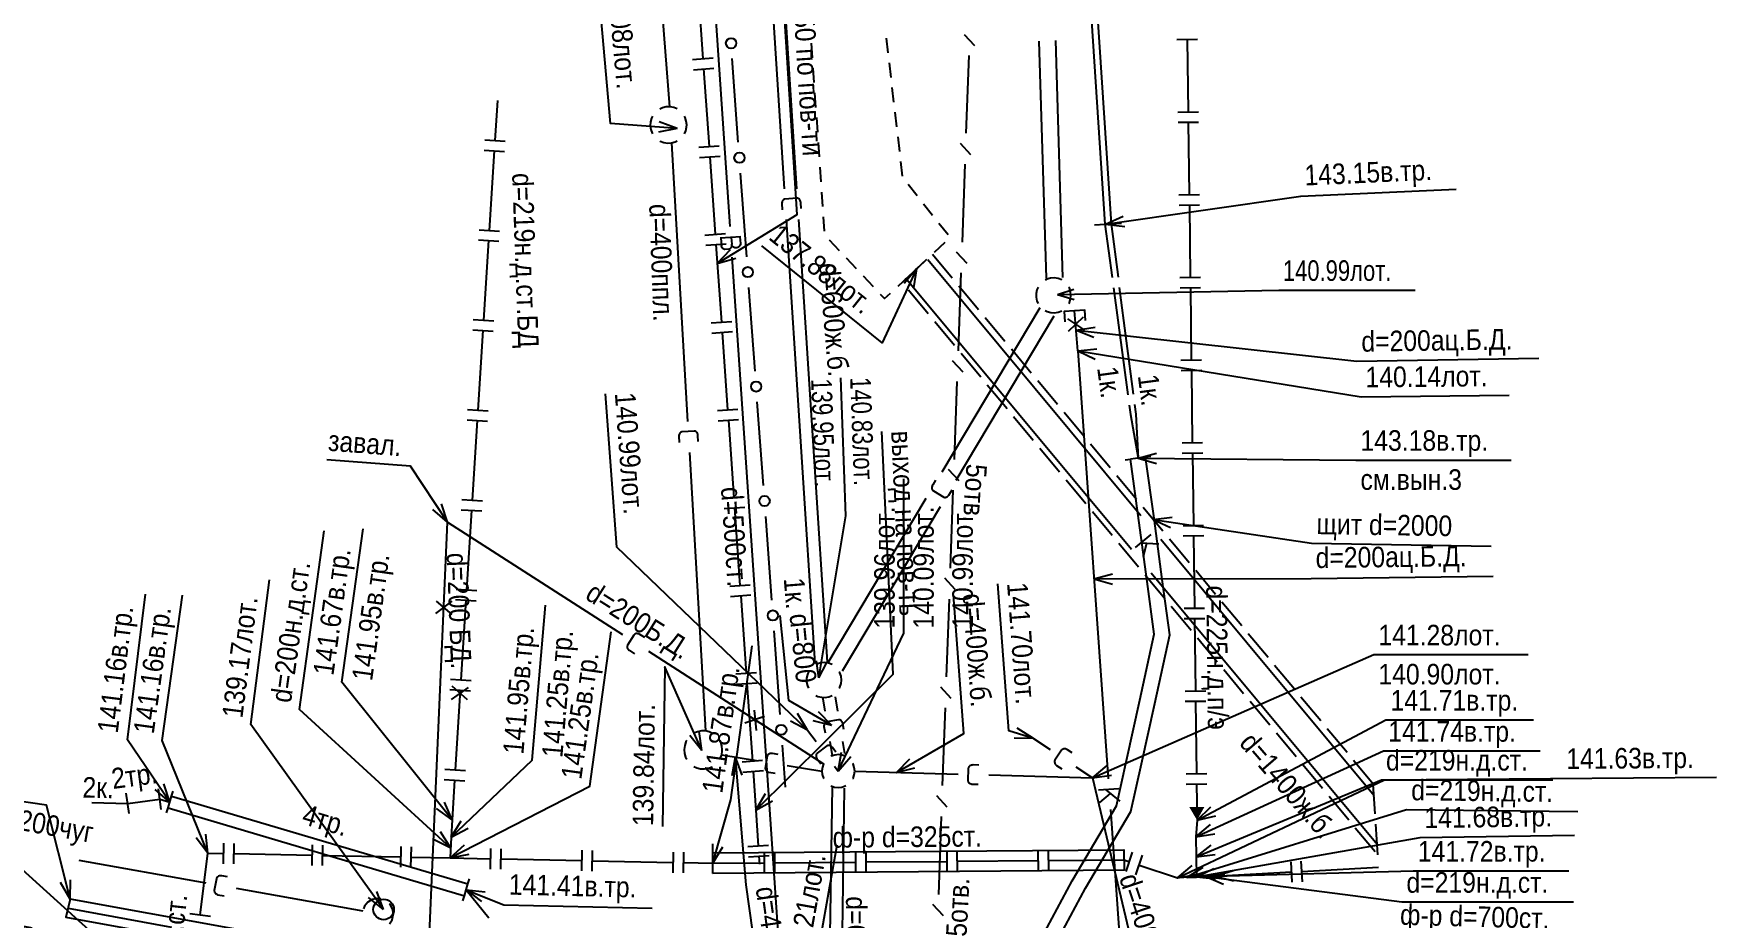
# Model space of a CAD drawing. Header units: metres. Extents: x -3947 to -3704, y 4976 to 6609.
# Drawn here: x -3850.2 to -3768.4, y 5335.4 to 5378.4 of the extents above; entities that cross this region are included whole.
import ezdxf
from ezdxf.enums import TextEntityAlignment as Align

# ---------------------------------------------------------------- set-up
doc = ezdxf.new("R2010")
doc.units = ezdxf.units.M
doc.header["$MEASUREMENT"] = 0
for name, color, linetype, lineweight in [('Водопровод', 7, 'Continuous', 25), ('Водосток', 7, 'Continuous', 25), ('Газопровод', 7, 'Continuous', 25), ('Кабели', 7, 'Continuous', 25), ('Кабель связи', 7, 'Continuous', 25), ('Кабель электрический', 7, 'Continuous', 25), ('Канализация самотёчная', 7, 'Continuous', 25)]:
    doc.layers.add(name, color=color, linetype=linetype, lineweight=lineweight)
doc.styles.add('Style-RUSSIAN_1251', font='RUSSIAN_1251.shx')
doc.styles.add('Style-RUSSIAN_1251 I 0.00000', font='RUSSIAN_1251.shx')

msp = doc.modelspace()

# ---------------------------------------------------------------- hatches: boundary and pattern name
at = {"layer": 'Газопровод', "linetype": 'Continuous'}
msp.add_hatch(color=256, dxfattribs=at).paths.add_polyline_path([(-3793.67, 5340.19), (-3794.045, 5340.821), (-3793.311, 5340.831)])

# ---------------------------------------------------------------- linework, layer by layer
at = {"layer": 'Водопровод', "linetype": 'Continuous'}
for p, q in [((-3818.843, 5404.982), (-3816.392, 5369.049)), ((-3815.859, 5368.542), (-3816.854, 5368.475)), ((-3816.822, 5368.477), (-3816.797, 5368.115)), ((-3816.322, 5368.511), (-3816.3, 5368.19)), ((-3816.29, 5367.553), (-3813.839, 5331.62))]:
    msp.add_line(p, q, dxfattribs=at)
at = {"layer": 'Водопровод', "linetype": 'Continuous', "flags": 128}
msp.add_lwpolyline([(-3815.895, 5368.54), (-3815.874, 5368.222), (-3815.877, 5368.192), (-3815.893, 5368.14), (-3815.917, 5368.092), (-3815.931, 5368.072), (-3815.948, 5368.054), (-3815.972, 5368.037), (-3816.001, 5368.022), (-3816.015, 5368.018), (-3816.131, 5368.01), (-3816.153, 5368.014), (-3816.184, 5368.025), (-3816.206, 5368.038), (-3816.227, 5368.054), (-3816.25, 5368.08), (-3816.271, 5368.114), (-3816.286, 5368.145), (-3816.3, 5368.19), (-3816.301, 5368.152), (-3816.303, 5368.118), (-3816.314, 5368.068), (-3816.329, 5368.037), (-3816.346, 5368.008), (-3816.375, 5367.976), (-3816.409, 5367.953), (-3816.44, 5367.942), (-3816.63, 5367.929), (-3816.649, 5367.931), (-3816.676, 5367.941), (-3816.707, 5367.959), (-3816.737, 5367.989), (-3816.758, 5368.016), (-3816.782, 5368.061), (-3816.793, 5368.088), (-3816.797, 5368.115)], dxfattribs=at)
at = {"layer": 'Водосток', "linetype": 'Continuous'}
for p, q in [((-3815.14, 5392.458), (-3813.743, 5370.883)), ((-3814.534, 5392.396), (-3813.142, 5370.877)), ((-3819.3, 5374.867), (-3820.196, 5386.138)), ((-3801.36, 5378.062), (-3801.005, 5366.538)), ((-3800.56, 5378.087), (-3800.205, 5366.562)), ((-3818.951, 5373.819), (-3819.866, 5373.633)), ((-3818.951, 5373.819), (-3819.831, 5374.132)), ((-3819.222, 5373.109), (-3818.441, 5359.564)), ((-3813.646, 5369.386), (-3812.25, 5347.811)), ((-3813.045, 5369.38), (-3811.652, 5347.861)), ((-3800.451, 5365.735), (-3799.656, 5366.001)), ((-3800.451, 5365.735), (-3799.646, 5365.501)), ((-3806.069, 5357.127), (-3801.301, 5365.114)), ((-3805.382, 5356.717), (-3800.614, 5364.704)), ((-3818.355, 5358.067), (-3817.574, 5344.523)), ((-3811.605, 5347.852), (-3806.838, 5355.839)), ((-3830.124, 5354.678), (-3830.83, 5355.29)), ((-3830.124, 5354.678), (-3830.414, 5355.567)), ((-3810.918, 5347.442), (-3806.151, 5355.429)), ((-3830.124, 5354.678), (-3821.609, 5349.207)), ((-3830.691, 5350.235), (-3829.886, 5350.829)), ((-3830.667, 5350.835), (-3829.912, 5350.18)), ((-3820.347, 5348.396), (-3811.831, 5342.925)), ((-3812.057, 5347.106), (-3812.172, 5347.936)), ((-3812.057, 5347.106), (-3811.679, 5347.854)), ((-3811.878, 5346.184), (-3811.764, 5345.492)), ((-3811.27, 5346.182), (-3811.156, 5345.491)), ((-3814.706, 5345.219), (-3815.652, 5344.896)), ((-3815.212, 5345.541), (-3815.104, 5344.547)), ((-3812.619, 5344.565), (-3813.441, 5345.008)), ((-3812.619, 5344.565), (-3813.095, 5345.369)), ((-3811.427, 5344.782), (-3812.331, 5345.018)), ((-3811.427, 5344.782), (-3812.08, 5345.45)), ((-3817.743, 5343.579), (-3818.338, 5344.299)), ((-3817.743, 5343.579), (-3817.881, 5344.503)), ((-3812.619, 5344.565), (-3812.197, 5344.007)), ((-3801.624, 5344.15), (-3802.558, 5344.178)), ((-3801.624, 5344.15), (-3802.41, 5344.655)), ((-3816.786, 5343.363), (-3815.089, 5343.089)), ((-3811.521, 5344.012), (-3811.407, 5343.319)), ((-3811.114, 5342.575), (-3810.953, 5343.495)), ((-3810.913, 5344.011), (-3810.816, 5343.427)), ((-3801.624, 5344.15), (-3800.817, 5343.615)), ((-3816.123, 5343.256), (-3816.298, 5342.339)), ((-3816.123, 5343.256), (-3815.8, 5342.38)), ((-3813.609, 5342.849), (-3811.912, 5342.575)), ((-3811.292, 5342.81), (-3811.114, 5342.575)), ((-3811.114, 5342.575), (-3810.501, 5343.28)), ((-3810.316, 5342.565), (-3805.287, 5342.429)), ((-3808.29, 5342.501), (-3807.636, 5343.168)), ((-3808.29, 5342.501), (-3807.386, 5342.735)), ((-3799.566, 5342.786), (-3798.759, 5342.251)), ((-3798.759, 5342.251), (-3798.035, 5342.841)), ((-3811.421, 5341.805), (-3811.573, 5331.189)), ((-3810.822, 5341.749), (-3810.973, 5331.157)), ((-3803.788, 5342.388), (-3798.759, 5342.251)), ((-3798.759, 5342.251), (-3797.834, 5342.383)), ((-3798.759, 5342.251), (-3796.657, 5333.437)), ((-3848.042, 5338.247), (-3841.878, 5337.146)), ((-3840.402, 5336.882), (-3834.237, 5335.78)), ((-3833.226, 5335.847), (-3833.954, 5336.432)), ((-3833.226, 5335.847), (-3833.548, 5336.724))]:
    msp.add_line(p, q, dxfattribs=at)
at = {"layer": 'Водосток', "linetype": 'Continuous', "flags": 128}
for points in [[(-3818.951, 5373.819), (-3822.185, 5374.049), (-3822.862, 5381.566)], [(-3818.947, 5374.76), (-3819.115, 5374.832), (-3819.3, 5374.867), (-3819.488, 5374.863), (-3819.671, 5374.819), (-3819.801, 5374.757)], [(-3820.148, 5374.409), (-3820.199, 5374.313), (-3820.249, 5374.131), (-3820.261, 5373.944), (-3820.233, 5373.758), (-3820.166, 5373.582), (-3820.15, 5373.556)], [(-3818.487, 5373.983), (-3818.507, 5374.17), (-3818.566, 5374.349), (-3818.601, 5374.409)], [(-3818.6, 5373.557), (-3818.537, 5373.69), (-3818.494, 5373.873), (-3818.487, 5373.983)], [(-3819.801, 5373.208), (-3819.772, 5373.189), (-3819.596, 5373.124), (-3819.41, 5373.096), (-3819.222, 5373.109), (-3819.041, 5373.16), (-3818.949, 5373.21)], [(-3812.918, 5369.922), (-3812.936, 5370.2), (-3812.941, 5370.238), (-3812.95, 5370.268), (-3812.964, 5370.308), (-3812.985, 5370.344), (-3813.007, 5370.37), (-3813.038, 5370.393), (-3813.072, 5370.411), (-3813.1, 5370.417), (-3813.127, 5370.419), (-3813.711, 5370.382), (-3813.736, 5370.375), (-3813.756, 5370.367), (-3813.781, 5370.352), (-3813.798, 5370.335), (-3813.819, 5370.31), (-3813.838, 5370.284), (-3813.85, 5370.251), (-3813.863, 5370.204), (-3813.865, 5370.167), (-3813.845, 5369.858)], [(-3800.249, 5366.45), (-3800.252, 5366.453), (-3800.423, 5366.521), (-3800.605, 5366.55), (-3800.789, 5366.539), (-3800.966, 5366.49), (-3801.047, 5366.446)], [(-3801.396, 5366.1), (-3801.456, 5365.968), (-3801.494, 5365.788), (-3801.493, 5365.604), (-3801.453, 5365.425), (-3801.395, 5365.302)], [(-3800.451, 5365.735), (-3789.697, 5365.955), (-3783.058, 5365.955)], [(-3799.799, 5365.701), (-3799.819, 5365.884), (-3799.878, 5366.058), (-3799.903, 5366.1)], [(-3799.903, 5365.303), (-3799.874, 5365.352), (-3799.817, 5365.527), (-3799.799, 5365.701)], [(-3801.047, 5364.956), (-3800.958, 5364.909), (-3800.78, 5364.861), (-3800.596, 5364.853), (-3800.415, 5364.884), (-3800.249, 5364.952)], [(-3812.057, 5347.106), (-3810.747, 5354.979), (-3810.99, 5361.69)], [(-3812.619, 5344.565), (-3821.879, 5353.461), (-3822.433, 5360.91)], [(-3817.924, 5358.603), (-3817.94, 5358.88), (-3817.945, 5358.919), (-3817.953, 5358.949), (-3817.967, 5358.989), (-3817.987, 5359.025), (-3818.01, 5359.051), (-3818.041, 5359.075), (-3818.074, 5359.093), (-3818.102, 5359.099), (-3818.13, 5359.102), (-3818.714, 5359.068), (-3818.739, 5359.062), (-3818.759, 5359.054), (-3818.783, 5359.039), (-3818.801, 5359.022), (-3818.822, 5358.997), (-3818.841, 5358.971), (-3818.853, 5358.938), (-3818.867, 5358.891), (-3818.869, 5358.854), (-3818.851, 5358.545)], [(-3830.124, 5354.678), (-3831.926, 5357.394), (-3835.985, 5357.702)], [(-3811.114, 5342.575), (-3807.922, 5349.274), (-3807.922, 5356.779)], [(-3806.383, 5356.72), (-3806.525, 5356.482), (-3806.543, 5356.447), (-3806.553, 5356.418), (-3806.564, 5356.376), (-3806.567, 5356.335), (-3806.564, 5356.301), (-3806.551, 5356.264), (-3806.534, 5356.23), (-3806.514, 5356.21), (-3806.492, 5356.192), (-3805.99, 5355.892), (-3805.966, 5355.883), (-3805.945, 5355.879), (-3805.916, 5355.877), (-3805.892, 5355.882), (-3805.861, 5355.89), (-3805.83, 5355.901), (-3805.802, 5355.921), (-3805.764, 5355.953), (-3805.742, 5355.982), (-3805.583, 5356.248)], [(-3831.12, 5331.725), (-3830.124, 5354.678)], [(-3833.226, 5335.847), (-3839.678, 5344.834), (-3838.778, 5351.871)], [(-3801.624, 5344.15), (-3802.829, 5344.524), (-3803.36, 5351.676)], [(-3808.29, 5342.501), (-3805.017, 5344.395), (-3805.518, 5351.142)], [(-3811.427, 5344.782), (-3813.524, 5345.999), (-3813.938, 5350.136)], [(-3820.527, 5349.06), (-3820.761, 5349.21), (-3820.795, 5349.23), (-3820.824, 5349.24), (-3820.865, 5349.253), (-3820.905, 5349.257), (-3820.94, 5349.254), (-3820.977, 5349.243), (-3821.012, 5349.227), (-3821.032, 5349.208), (-3821.051, 5349.187), (-3821.367, 5348.695), (-3821.377, 5348.671), (-3821.383, 5348.65), (-3821.385, 5348.621), (-3821.381, 5348.597), (-3821.374, 5348.566), (-3821.364, 5348.535), (-3821.344, 5348.506), (-3821.315, 5348.467), (-3821.286, 5348.444), (-3821.026, 5348.276)], [(-3817.743, 5343.579), (-3819.554, 5347.637), (-3819.671, 5339.886)], [(-3811.411, 5347.747), (-3811.414, 5347.75), (-3811.586, 5347.818), (-3811.767, 5347.847), (-3811.951, 5347.836), (-3812.128, 5347.786), (-3812.208, 5347.743)], [(-3798.759, 5342.251), (-3785.076, 5348.235), (-3777.571, 5348.235)], [(-3812.557, 5347.397), (-3812.617, 5347.265), (-3812.655, 5347.085), (-3812.654, 5346.901), (-3812.613, 5346.721), (-3812.556, 5346.6)], [(-3810.961, 5346.999), (-3810.981, 5347.182), (-3811.04, 5347.356), (-3811.065, 5347.397)], [(-3811.065, 5346.601), (-3811.035, 5346.652), (-3810.979, 5346.827), (-3810.961, 5346.999)], [(-3812.208, 5346.254), (-3812.117, 5346.207), (-3811.939, 5346.159), (-3811.756, 5346.151), (-3811.574, 5346.183), (-3811.411, 5346.25)], [(-3810.845, 5344.591), (-3810.89, 5344.865), (-3810.898, 5344.903), (-3810.91, 5344.931), (-3810.928, 5344.97), (-3810.952, 5345.003), (-3810.977, 5345.027), (-3811.011, 5345.047), (-3811.046, 5345.062), (-3811.074, 5345.065), (-3811.102, 5345.065), (-3811.679, 5344.97), (-3811.703, 5344.961), (-3811.722, 5344.951), (-3811.745, 5344.933), (-3811.761, 5344.914), (-3811.779, 5344.888), (-3811.796, 5344.86), (-3811.804, 5344.826), (-3811.812, 5344.778), (-3811.811, 5344.741), (-3811.761, 5344.435)], [(-3817.226, 5344.407), (-3817.387, 5344.481), (-3817.574, 5344.523), (-3817.767, 5344.525), (-3817.956, 5344.488), (-3818.133, 5344.413), (-3818.139, 5344.408)], [(-3818.486, 5344.056), (-3818.522, 5343.997), (-3818.585, 5343.816), (-3818.61, 5343.625), (-3818.595, 5343.433), (-3818.541, 5343.249), (-3818.486, 5343.146)], [(-3816.755, 5343.601), (-3816.775, 5343.793), (-3816.834, 5343.976), (-3816.88, 5344.056)], [(-3816.878, 5343.146), (-3816.854, 5343.183), (-3816.786, 5343.363), (-3816.756, 5343.553), (-3816.755, 5343.601)], [(-3814.039, 5343.386), (-3814.313, 5343.431), (-3814.352, 5343.435), (-3814.382, 5343.432), (-3814.425, 5343.428), (-3814.464, 5343.415), (-3814.495, 5343.4), (-3814.524, 5343.374), (-3814.55, 5343.346), (-3814.561, 5343.32), (-3814.57, 5343.293), (-3814.663, 5342.716), (-3814.663, 5342.69), (-3814.659, 5342.669), (-3814.65, 5342.641), (-3814.637, 5342.621), (-3814.618, 5342.594), (-3814.596, 5342.57), (-3814.567, 5342.551), (-3814.524, 5342.528), (-3814.489, 5342.518), (-3814.183, 5342.468)], [(-3811.232, 5343.496), (-3811.4, 5343.717), (-3811.425, 5343.747), (-3811.448, 5343.767), (-3811.482, 5343.793), (-3811.519, 5343.811), (-3811.552, 5343.82), (-3811.591, 5343.822), (-3811.629, 5343.82), (-3811.656, 5343.808), (-3811.68, 5343.795), (-3812.147, 5343.443), (-3812.164, 5343.424), (-3812.176, 5343.406), (-3812.188, 5343.38), (-3812.193, 5343.356), (-3812.198, 5343.324), (-3812.199, 5343.291), (-3812.191, 5343.257), (-3812.176, 5343.211), (-3812.157, 5343.179), (-3811.97, 5342.932)], [(-3810.752, 5343.285), (-3810.766, 5343.293), (-3810.934, 5343.353), (-3811.112, 5343.373), (-3811.289, 5343.354), (-3811.458, 5343.295), (-3811.476, 5343.284)], [(-3799.737, 5343.453), (-3799.969, 5343.606), (-3800.002, 5343.626), (-3800.031, 5343.636), (-3800.072, 5343.65), (-3800.113, 5343.655), (-3800.147, 5343.653), (-3800.184, 5343.642), (-3800.219, 5343.626), (-3800.24, 5343.607), (-3800.259, 5343.587), (-3800.582, 5343.099), (-3800.593, 5343.076), (-3800.598, 5343.055), (-3800.601, 5343.026), (-3800.597, 5343.002), (-3800.591, 5342.97), (-3800.581, 5342.939), (-3800.562, 5342.91), (-3800.533, 5342.871), (-3800.505, 5342.847), (-3800.247, 5342.676)], [(-3818.138, 5342.797), (-3818.001, 5342.73), (-3817.814, 5342.683), (-3817.622, 5342.675), (-3817.432, 5342.708), (-3817.254, 5342.778), (-3817.227, 5342.796)], [(-3816.123, 5343.256), (-3815.613, 5337.048), (-3814.639, 5330.145)], [(-3811.824, 5342.937), (-3811.831, 5342.925), (-3811.891, 5342.757), (-3811.912, 5342.58), (-3811.893, 5342.402), (-3811.836, 5342.234), (-3811.823, 5342.214)], [(-3810.316, 5342.575), (-3810.336, 5342.752), (-3810.395, 5342.921), (-3810.405, 5342.937)], [(-3810.404, 5342.213), (-3810.399, 5342.221), (-3810.338, 5342.388), (-3810.316, 5342.565), (-3810.316, 5342.575)], [(-3804.286, 5342.863), (-3804.563, 5342.87), (-3804.602, 5342.869), (-3804.632, 5342.863), (-3804.674, 5342.853), (-3804.711, 5342.835), (-3804.739, 5342.815), (-3804.765, 5342.786), (-3804.787, 5342.755), (-3804.794, 5342.727), (-3804.8, 5342.7), (-3804.815, 5342.115), (-3804.812, 5342.09), (-3804.805, 5342.069), (-3804.792, 5342.043), (-3804.777, 5342.025), (-3804.754, 5342.001), (-3804.73, 5341.98), (-3804.698, 5341.965), (-3804.652, 5341.948), (-3804.616, 5341.942), (-3804.306, 5341.934)], [(-3811.476, 5341.865), (-3811.466, 5341.859), (-3811.298, 5341.798), (-3811.121, 5341.777), (-3810.944, 5341.795), (-3810.775, 5341.852), (-3810.753, 5341.866)], [(-3845.647, 5333.117), (-3853.055, 5339.809), (-3860.451, 5340.859)], [(-3813.231, 5321.428), (-3812.35, 5332.313), (-3811.163, 5338.99)], [(-3840.823, 5337.426), (-3841.096, 5337.475), (-3841.135, 5337.479), (-3841.166, 5337.478), (-3841.208, 5337.474), (-3841.248, 5337.462), (-3841.278, 5337.447), (-3841.309, 5337.422), (-3841.335, 5337.394), (-3841.346, 5337.368), (-3841.356, 5337.341), (-3841.458, 5336.766), (-3841.458, 5336.74), (-3841.455, 5336.718), (-3841.446, 5336.691), (-3841.434, 5336.67), (-3841.415, 5336.644), (-3841.394, 5336.619), (-3841.365, 5336.6), (-3841.322, 5336.576), (-3841.287, 5336.565), (-3840.982, 5336.51)], [(-3833.362, 5336.362), (-3833.55, 5336.38), (-3833.788, 5336.325), (-3833.995, 5336.197), (-3834.151, 5336.008), (-3834.201, 5335.875)], [(-3832.752, 5335.632), (-3832.792, 5335.873), (-3832.907, 5336.088), (-3832.939, 5336.118)], [(-3832.935, 5335.143), (-3832.811, 5335.341), (-3832.754, 5335.579), (-3832.752, 5335.632)]]:
    msp.add_lwpolyline(points, dxfattribs=at)
at = {"layer": 'Водосток', "linetype": 'Continuous'}
msp.add_arc((-3833.226, 5335.847), 0.5, 0, 359.99999, dxfattribs=at)
at = {"layer": 'Газопровод', "linetype": 'Continuous'}
for p, q in [((-3817.966, 5380.973), (-3817.7, 5377.204)), ((-3794.645, 5378.135), (-3793.645, 5378.147)), ((-3794.145, 5378.141), (-3794.101, 5374.62)), ((-3818.199, 5377.169), (-3817.201, 5377.239)), ((-3818.164, 5376.67), (-3817.166, 5376.74)), ((-3817.665, 5376.705), (-3817.399, 5372.936)), ((-3827.689, 5375.166), (-3827.811, 5373.23)), ((-3794.601, 5374.613), (-3793.601, 5374.626)), ((-3794.595, 5374.113), (-3793.595, 5374.126)), ((-3794.095, 5374.12), (-3794.051, 5370.599)), ((-3828.31, 5373.261), (-3827.312, 5373.198)), ((-3817.898, 5372.901), (-3816.901, 5372.971)), ((-3828.342, 5372.762), (-3827.344, 5372.699)), ((-3827.843, 5372.731), (-3828.087, 5368.859)), ((-3817.863, 5372.402), (-3816.865, 5372.473)), ((-3817.364, 5372.437), (-3817.098, 5368.668)), ((-3794.551, 5370.592), (-3793.551, 5370.605)), ((-3794.544, 5370.092), (-3793.544, 5370.105)), ((-3794.044, 5370.099), (-3794, 5366.577)), ((-3828.586, 5368.891), (-3827.588, 5368.828)), ((-3817.597, 5368.633), (-3816.6, 5368.704)), ((-3828.618, 5368.392), (-3827.62, 5368.329)), ((-3828.119, 5368.36), (-3828.364, 5364.489)), ((-3817.562, 5368.135), (-3816.565, 5368.205)), ((-3817.063, 5368.17), (-3816.798, 5364.401)), ((-3816.998, 5367.246), (-3816.361, 5367.929)), ((-3816.998, 5367.246), (-3816.1, 5367.502)), ((-3794.5, 5366.571), (-3793.5, 5366.584)), ((-3794.494, 5366.071), (-3793.494, 5366.084)), ((-3793.994, 5366.077), (-3793.95, 5362.556)), ((-3828.894, 5364.021), (-3827.896, 5363.958)), ((-3828.863, 5364.52), (-3827.865, 5364.457)), ((-3828.395, 5363.99), (-3828.64, 5360.118)), ((-3817.296, 5364.366), (-3816.299, 5364.436)), ((-3817.261, 5363.867), (-3816.264, 5363.937)), ((-3816.762, 5363.902), (-3816.497, 5360.133)), ((-3794.45, 5362.55), (-3793.45, 5362.563)), ((-3794.444, 5362.05), (-3793.444, 5362.063)), ((-3793.944, 5362.056), (-3793.9, 5358.535)), ((-3829.139, 5360.15), (-3828.141, 5360.087)), ((-3816.995, 5360.098), (-3815.998, 5360.168)), ((-3829.17, 5359.651), (-3828.172, 5359.588)), ((-3828.671, 5359.619), (-3828.916, 5355.748)), ((-3816.96, 5359.599), (-3815.963, 5359.669)), ((-3816.461, 5359.634), (-3816.196, 5355.865)), ((-3794.4, 5358.529), (-3793.4, 5358.541)), ((-3794.393, 5358.029), (-3793.393, 5358.041)), ((-3793.893, 5358.035), (-3793.849, 5354.514)), ((-3829.415, 5355.779), (-3828.417, 5355.716)), ((-3816.694, 5355.83), (-3815.697, 5355.9)), ((-3829.447, 5355.28), (-3828.449, 5355.217)), ((-3828.948, 5355.249), (-3829.193, 5351.377)), ((-3816.659, 5355.331), (-3815.662, 5355.402)), ((-3816.161, 5355.367), (-3815.895, 5351.598)), ((-3794.349, 5354.508), (-3793.349, 5354.52)), ((-3794.343, 5354.008), (-3793.343, 5354.02)), ((-3793.843, 5354.014), (-3793.799, 5350.493)), ((-3816.394, 5351.562), (-3815.396, 5351.633)), ((-3829.723, 5350.91), (-3828.725, 5350.847)), ((-3829.692, 5351.409), (-3828.694, 5351.346)), ((-3829.224, 5350.878), (-3829.469, 5347.007)), ((-3816.358, 5351.064), (-3815.361, 5351.134)), ((-3815.86, 5351.099), (-3815.594, 5347.33)), ((-3794.299, 5350.487), (-3793.299, 5350.499)), ((-3794.293, 5349.987), (-3793.293, 5349.999)), ((-3793.793, 5349.993), (-3793.749, 5346.472)), ((-3829.968, 5347.038), (-3828.97, 5346.975)), ((-3829.117, 5346.638), (-3829.935, 5346.06)), ((-3829.153, 5346.039), (-3829.896, 5346.709)), ((-3816.093, 5347.295), (-3815.095, 5347.365)), ((-3816.058, 5346.796), (-3815.06, 5346.866)), ((-3815.559, 5346.831), (-3815.293, 5343.062)), ((-3829.999, 5346.539), (-3829.001, 5346.476)), ((-3829.5, 5346.508), (-3829.745, 5342.636)), ((-3794.249, 5346.465), (-3793.249, 5346.478)), ((-3794.242, 5345.965), (-3793.242, 5345.978)), ((-3793.742, 5345.972), (-3793.698, 5342.451)), ((-3830.244, 5342.668), (-3829.246, 5342.604)), ((-3815.792, 5343.027), (-3814.794, 5343.097)), ((-3815.757, 5342.528), (-3814.759, 5342.599)), ((-3815.258, 5342.563), (-3815.125, 5340.679)), ((-3830.276, 5342.169), (-3829.278, 5342.105)), ((-3829.777, 5342.137), (-3829.899, 5340.201)), ((-3794.198, 5342.444), (-3793.198, 5342.457)), ((-3794.192, 5341.944), (-3793.192, 5341.957)), ((-3793.692, 5341.951), (-3793.67, 5340.19)), ((-3829.899, 5340.201), (-3830.266, 5341.06)), ((-3815.125, 5340.679), (-3814.661, 5341.49)), ((-3815.125, 5340.679), (-3814.309, 5341.134)), ((-3829.899, 5340.201), (-3830.656, 5340.748)), ((-3829.899, 5340.201), (-3829.937, 5339.355)), ((-3829.937, 5339.355), (-3829.458, 5340.156)), ((-3815.125, 5340.679), (-3815.008, 5338.933)), ((-3793.67, 5340.19), (-3792.992, 5340.833)), ((-3793.67, 5340.19), (-3792.758, 5340.391)), ((-3841.771, 5338.587), (-3842.341, 5339.327)), ((-3841.771, 5338.587), (-3841.878, 5339.515)), ((-3829.961, 5338.823), (-3830.793, 5339.248)), ((-3829.961, 5338.823), (-3830.456, 5339.616)), ((-3829.937, 5339.355), (-3829.983, 5338.352)), ((-3829.937, 5339.355), (-3829.113, 5339.794)), ((-3793.73, 5339.37), (-3793.016, 5339.972)), ((-3793.73, 5339.37), (-3792.808, 5339.517)), ((-3841.013, 5338.072), (-3840.993, 5339.071)), ((-3840.513, 5338.062), (-3840.493, 5339.061)), ((-3840.503, 5338.562), (-3836.695, 5338.486)), ((-3836.704, 5337.986), (-3836.685, 5338.985)), ((-3836.205, 5337.976), (-3836.185, 5338.975)), ((-3836.195, 5338.476), (-3832.386, 5338.4)), ((-3832.396, 5337.9), (-3832.377, 5338.9)), ((-3831.897, 5337.89), (-3831.877, 5338.89)), ((-3829.983, 5338.352), (-3829.297, 5338.986)), ((-3829.983, 5338.352), (-3829.068, 5338.542)), ((-3828.024, 5337.812), (-3828.004, 5338.812)), ((-3827.524, 5337.803), (-3827.504, 5338.802)), ((-3823.586, 5337.724), (-3823.566, 5338.724)), ((-3823.086, 5337.714), (-3823.066, 5338.714)), ((-3819.148, 5337.635), (-3819.128, 5338.635)), ((-3818.648, 5337.625), (-3818.628, 5338.625)), ((-3817.218, 5338.097), (-3817.213, 5339.031)), ((-3817.218, 5338.097), (-3816.732, 5338.895)), ((-3815.507, 5338.9), (-3814.509, 5338.966)), ((-3815.474, 5338.401), (-3814.476, 5338.467)), ((-3814.975, 5338.434), (-3814.948, 5338.041)), ((-3814.696, 5337.617), (-3814.704, 5338.617)), ((-3814.196, 5337.621), (-3814.204, 5338.621)), ((-3810.258, 5337.651), (-3810.266, 5338.651)), ((-3809.758, 5337.655), (-3809.766, 5338.655)), ((-3805.819, 5337.686), (-3805.827, 5338.686)), ((-3805.32, 5337.69), (-3805.327, 5338.69)), ((-3801.381, 5337.721), (-3801.389, 5338.72)), ((-3800.881, 5337.724), (-3800.889, 5338.724)), ((-3797.12, 5337.692), (-3796.802, 5338.64)), ((-3796.646, 5337.533), (-3796.328, 5338.481)), ((-3793.715, 5338.4), (-3792.98, 5338.977)), ((-3793.715, 5338.4), (-3792.788, 5338.515)), ((-3831.887, 5338.39), (-3829.983, 5338.352)), ((-3829.983, 5338.352), (-3828.014, 5338.312)), ((-3827.514, 5338.302), (-3823.576, 5338.224)), ((-3823.076, 5338.214), (-3819.138, 5338.135)), ((-3814.2, 5338.121), (-3810.262, 5338.151)), ((-3809.762, 5338.155), (-3805.823, 5338.186)), ((-3805.323, 5338.19), (-3801.385, 5338.221)), ((-3796.487, 5338.007), (-3794.62, 5337.38)), ((-3794.62, 5337.38), (-3793.914, 5337.991)), ((-3794.16, 5337.405), (-3793.374, 5337.91)), ((-3793.7, 5337.43), (-3792.857, 5337.832)), ((-3792.8, 5337.46), (-3791.907, 5337.734)), ((-3792.8, 5337.46), (-3789.07, 5337.668)), ((-3789.043, 5337.169), (-3789.098, 5338.167)), ((-3788.543, 5337.197), (-3788.599, 5338.195)), ((-3788.571, 5337.696), (-3784.842, 5337.904)), ((-3794.62, 5337.38), (-3793.7, 5337.54)), ((-3794.16, 5337.405), (-3793.226, 5337.433)), ((-3793.7, 5337.43), (-3792.77, 5337.34)), ((-3793.25, 5337.445), (-3792.325, 5337.577)), ((-3793.25, 5337.445), (-3792.39, 5337.082)), ((-3792.8, 5337.46), (-3791.894, 5337.235)), ((-3841.651, 5335.508), (-3842.643, 5335.632))]:
    msp.add_line(p, q, dxfattribs=at)
at = {"layer": 'Газопровод', "linetype": 'Continuous', "flags": 128}
for points in [[(-3816.998, 5367.246), (-3813.108, 5369.627), (-3813.853, 5381.354)], [(-3815.125, 5340.679), (-3808.453, 5347.283), (-3808.997, 5359.081)], [(-3829.961, 5338.823), (-3837.319, 5345.572), (-3836.114, 5354.249)], [(-3829.899, 5340.201), (-3835.254, 5346.9), (-3834.22, 5354.353)], [(-3841.771, 5338.587), (-3843.992, 5344.06), (-3843.012, 5351.12)], [(-3829.937, 5339.355), (-3826, 5343.101), (-3825.355, 5350.633)], [(-3829.983, 5338.352), (-3823.198, 5341.847), (-3822.159, 5349.335)], [(-3817.218, 5338.097), (-3816.346, 5341.171), (-3815.305, 5348.666)], [(-3793.67, 5340.19), (-3784.486, 5345.063), (-3777.308, 5345.063)], [(-3793.73, 5339.37), (-3784.597, 5343.551), (-3776.987, 5343.551)], [(-3794.62, 5337.38), (-3784.56, 5342.149), (-3768.416, 5342.285)], [(-3793.715, 5338.4), (-3784.707, 5342.149), (-3776.365, 5342.149)], [(-3793.67, 5340.19), (-3793.73, 5339.37), (-3793.7, 5337.43), (-3794.62, 5337.38)], [(-3794.16, 5337.405), (-3783.491, 5340.71), (-3775.149, 5340.607)], [(-3793.7, 5337.43), (-3782.827, 5339.346), (-3775.31, 5339.452)], [(-3842.147, 5335.57), (-3841.771, 5338.587), (-3841.003, 5338.572)], [(-3817.214, 5337.597), (-3817.222, 5338.597), (-3797.223, 5338.753), (-3797.215, 5337.753), (-3817.214, 5337.597)], [(-3818.638, 5338.125), (-3817.218, 5338.097), (-3814.7, 5338.117)], [(-3800.885, 5338.224), (-3797.219, 5338.253), (-3796.961, 5338.166)], [(-3792.8, 5337.46), (-3783.159, 5337.723), (-3775.591, 5337.723)], [(-3793.7, 5337.43), (-3792.8, 5337.46)], [(-3793.25, 5337.445), (-3783.712, 5336.21), (-3775.37, 5336.21)]]:
    msp.add_lwpolyline(points, dxfattribs=at)
at = {"layer": 'Кабели', "linetype": 'Continuous'}
for p, q in [((-3815.977, 5373.139), (-3816.275, 5377.206)), ((-3815.57, 5367.577), (-3815.868, 5371.643)), ((-3815.163, 5362.014), (-3815.46, 5366.081)), ((-3814.756, 5356.451), (-3815.053, 5360.518)), ((-3814.348, 5350.889), (-3814.646, 5354.955)), ((-3813.941, 5345.326), (-3814.239, 5349.393)), ((-3813.683, 5341.797), (-3813.832, 5343.83))]:
    msp.add_line(p, q, dxfattribs=at)
for centre in [(-3816.329, 5377.954), (-3815.922, 5372.391), (-3815.515, 5366.829), (-3815.108, 5361.266), (-3814.701, 5355.703), (-3814.294, 5350.141), (-3813.887, 5344.578)]:
    msp.add_circle(centre, 0.25, dxfattribs=at)
at = {"layer": 'Кабель связи', "linetype": 'Continuous'}
for p, q in [((-3804.998, 5378.388), (-3804.487, 5377.839)), ((-3804.77, 5377.364), (-3804.907, 5373.578)), ((-3805.189, 5373.103), (-3804.679, 5372.554)), ((-3804.961, 5372.079), (-3805.099, 5368.292)), ((-3805.381, 5367.817), (-3804.871, 5367.268)), ((-3805.153, 5366.793), (-3805.291, 5363.007)), ((-3805.573, 5362.532), (-3805.063, 5361.983)), ((-3805.345, 5361.508), (-3805.483, 5357.721)), ((-3805.765, 5357.246), (-3805.255, 5356.697)), ((-3805.537, 5356.222), (-3805.674, 5352.436)), ((-3805.957, 5351.961), (-3805.446, 5351.412)), ((-3805.729, 5350.937), (-3805.866, 5347.15)), ((-3806.149, 5346.675), (-3805.638, 5346.126)), ((-3805.921, 5345.651), (-3806.058, 5341.865)), ((-3806.34, 5341.39), (-3805.83, 5340.841)), ((-3806.112, 5340.366), (-3806.25, 5336.579)), ((-3806.532, 5336.104), (-3806.022, 5335.555))]:
    msp.add_line(p, q, dxfattribs=at)
at = {"layer": 'Кабель электрический', "linetype": 'Continuous'}
for p, q in [((-3798.114, 5369.168), (-3797.258, 5369.543)), ((-3798.649, 5369.127), (-3797.651, 5369.193)), ((-3798.349, 5369.147), (-3797.351, 5369.213)), ((-3798.15, 5369.16), (-3797.802, 5366.56)), ((-3798.114, 5369.168), (-3797.187, 5369.048)), ((-3797.85, 5369.18), (-3797.513, 5366.582)), ((-3797.735, 5366.064), (-3797.039, 5360.863)), ((-3797.449, 5366.086), (-3796.774, 5360.889)), ((-3796.912, 5357.728), (-3797.159, 5357.694)), ((-3796.169, 5357.831), (-3796.911, 5357.729)), ((-3796.54, 5357.78), (-3795.638, 5358.023)), ((-3796.54, 5357.78), (-3795.642, 5357.523)), ((-3795.921, 5357.865), (-3796.169, 5357.831)), ((-3844.043, 5340.714), (-3844.177, 5341.706)), ((-3843.62, 5341.07), (-3843.921, 5341.954)), ((-3847.411, 5341.039), (-3845.67, 5341)), ((-3845.603, 5340.504), (-3845.737, 5341.496)), ((-3843.62, 5341.07), (-3844.334, 5341.672)), ((-3844.11, 5341.21), (-3843.62, 5341.07)), ((-3843.705, 5340.782), (-3843.535, 5341.358)), ((-3843.535, 5341.358), (-3843.464, 5341.598)), ((-3843.776, 5340.543), (-3843.705, 5340.783)), ((-3829.295, 5336.512), (-3829.125, 5337.088)), ((-3829.21, 5336.8), (-3828.466, 5336.235)), ((-3829.21, 5336.8), (-3828.281, 5336.7)), ((-3829.21, 5336.8), (-3828.106, 5335.442)), ((-3829.125, 5337.088), (-3829.054, 5337.328)), ((-3829.366, 5336.273), (-3829.295, 5336.513))]:
    msp.add_line(p, q, dxfattribs=at)
at = {"layer": 'Кабель электрический', "linetype": 'Continuous', "flags": 128}
for points in [[(-3800.36, 5402.78), (-3798.15, 5369.16)], [(-3800.07, 5402.8), (-3797.85, 5369.18)], [(-3798.114, 5369.168), (-3788.628, 5370.529), (-3781.075, 5370.86)], [(-3796.973, 5360.367), (-3796.91, 5359.9), (-3796.54, 5357.78)], [(-3796.71, 5360.393), (-3796.65, 5359.93), (-3796.54, 5357.78)], [(-3824.896, 5304.683), (-3822.577, 5306.705), (-3820.882, 5308.678), (-3818.589, 5311.221), (-3815.931, 5314.179), (-3814.602, 5315.697), (-3812.633, 5317.956), (-3811.344, 5319.435), (-3808.714, 5322.495), (-3806.149, 5325.475), (-3804.658, 5328.172), (-3803.139, 5330.889), (-3801.451, 5334.067), (-3799.747, 5337.244), (-3797.593, 5340.889), (-3797.106, 5343.091), (-3796.456, 5346.021), (-3795.751, 5349.225), (-3796.102, 5351.79), (-3796.502, 5354.759), (-3796.911, 5357.729)], [(-3824.404, 5304.117), (-3822.043, 5306.175), (-3820.318, 5308.182), (-3818.031, 5310.719), (-3815.369, 5313.681), (-3814.038, 5315.203), (-3812.067, 5317.464), (-3810.776, 5318.945), (-3808.146, 5322.005), (-3805.531, 5325.045), (-3804.002, 5327.808), (-3802.481, 5330.531), (-3800.789, 5333.713), (-3799.093, 5336.876), (-3796.887, 5340.611), (-3796.374, 5342.929), (-3795.724, 5345.859), (-3794.989, 5349.195), (-3795.358, 5351.89), (-3795.758, 5354.861), (-3796.169, 5357.831)], [(-3796.54, 5357.78), (-3785.948, 5357.695), (-3778.388, 5357.695)], [(-3843.62, 5341.07), (-3845.688, 5344.097), (-3844.807, 5351.17)], [(-3845.67, 5341), (-3844.11, 5341.21)], [(-3843.535, 5341.358), (-3829.125, 5337.088)], [(-3843.705, 5340.782), (-3829.295, 5336.512)], [(-3829.21, 5336.8), (-3827.383, 5336.074), (-3820.172, 5335.91)]]:
    msp.add_lwpolyline(points, dxfattribs=at)
at = {"layer": 'Канализация самотёчная', "linetype": 'Continuous'}
for p, q in [((-3812.433, 5377.956), (-3812.384, 5377.249)), ((-3808.691, 5377.495), (-3808.773, 5378.198)), ((-3808.55, 5376.295), (-3808.632, 5376.998)), ((-3812.35, 5376.75), (-3812.301, 5376.044)), ((-3812.266, 5375.545), (-3812.217, 5374.839)), ((-3808.409, 5375.095), (-3808.492, 5375.799)), ((-3808.269, 5373.895), (-3808.351, 5374.599)), ((-3812.182, 5374.34), (-3812.133, 5373.634)), ((-3812.099, 5373.135), (-3812.05, 5372.428)), ((-3808.128, 5372.695), (-3808.21, 5373.399)), ((-3807.987, 5371.496), (-3808.07, 5372.199)), ((-3812.015, 5371.93), (-3811.966, 5371.223)), ((-3811.931, 5370.724), (-3811.882, 5370.018)), ((-3807.277, 5370.532), (-3807.716, 5371.087)), ((-3811.848, 5369.519), (-3811.799, 5368.813)), ((-3806.528, 5369.584), (-3806.967, 5370.139)), ((-3805.779, 5368.635), (-3806.218, 5369.191)), ((-3811.56, 5368.403), (-3811.076, 5367.887)), ((-3806.437, 5367.796), (-3805.918, 5368.278)), ((-3810.734, 5367.522), (-3810.249, 5367.006)), ((-3806.899, 5367.368), (-3807.998, 5366.349)), ((-3806.767, 5367.44), (-3796.395, 5354.993)), ((-3805.573, 5366.535), (-3806.533, 5367.688)), ((-3809.907, 5366.641), (-3809.422, 5366.125)), ((-3808.209, 5366.154), (-3807.69, 5366.635)), ((-3807.304, 5366.992), (-3807.91, 5366.281)), ((-3807.842, 5366.544), (-3796.858, 5353.362)), ((-3807.304, 5366.992), (-3807.457, 5366.07)), ((-3807.703, 5365.966), (-3806.744, 5364.812)), ((-3804.294, 5364.998), (-3805.253, 5366.151)), ((-3803.014, 5363.461), (-3803.974, 5364.614)), ((-3799.924, 5363.961), (-3799.197, 5364.649)), ((-3806.424, 5364.427), (-3805.466, 5363.274)), ((-3799.973, 5364.559), (-3799.144, 5364.001)), ((-3799.553, 5364.011), (-3798.631, 5364.161)), ((-3799.553, 5364.011), (-3798.686, 5363.664)), ((-3801.734, 5361.924), (-3802.694, 5363.077)), ((-3799.472, 5362.996), (-3798.544, 5363.099)), ((-3799.472, 5362.996), (-3798.623, 5362.606)), ((-3799.472, 5362.996), (-3797.99, 5342.204)), ((-3805.146, 5362.889), (-3804.187, 5361.735)), ((-3803.868, 5361.351), (-3802.909, 5360.197)), ((-3800.454, 5360.387), (-3801.414, 5361.54)), ((-3802.59, 5359.813), (-3801.631, 5358.659)), ((-3799.175, 5358.85), (-3800.135, 5360.003)), ((-3801.312, 5358.274), (-3800.353, 5357.121)), ((-3797.895, 5357.313), (-3798.855, 5358.466)), ((-3800.033, 5356.736), (-3799.075, 5355.582)), ((-3796.615, 5355.776), (-3797.575, 5356.929)), ((-3798.755, 5355.198), (-3797.796, 5354.044)), ((-3795.335, 5354.239), (-3796.295, 5355.392)), ((-3795.809, 5354.801), (-3794.882, 5354.916)), ((-3795.809, 5354.801), (-3794.956, 5354.421)), ((-3795.916, 5354.081), (-3796.677, 5353.447)), ((-3797.477, 5353.66), (-3796.518, 5352.506)), ((-3796.406, 5353.673), (-3795.532, 5353.62)), ((-3796.129, 5353.656), (-3796.293, 5352.986)), ((-3795.435, 5353.841), (-3785.063, 5341.394)), ((-3794.056, 5352.702), (-3795.016, 5353.855)), ((-3798.682, 5351.916), (-3797.783, 5352.168)), ((-3798.682, 5351.916), (-3797.782, 5351.668)), ((-3796.199, 5352.121), (-3795.24, 5350.968)), ((-3795.897, 5352.209), (-3784.913, 5339.027)), ((-3792.776, 5351.165), (-3793.736, 5352.318)), ((-3791.496, 5349.628), (-3792.456, 5350.781)), ((-3794.921, 5350.583), (-3793.962, 5349.429)), ((-3790.217, 5348.091), (-3791.176, 5349.244)), ((-3793.642, 5349.045), (-3792.684, 5347.891)), ((-3792.364, 5347.507), (-3791.405, 5346.353)), ((-3788.937, 5346.554), (-3789.897, 5347.707)), ((-3791.086, 5345.968), (-3790.127, 5344.815)), ((-3787.657, 5345.017), (-3788.617, 5346.17)), ((-3789.808, 5344.43), (-3788.849, 5343.276)), ((-3786.377, 5343.48), (-3787.337, 5344.633)), ((-3788.529, 5342.892), (-3787.571, 5341.738)), ((-3785.098, 5341.943), (-3786.057, 5343.096)), ((-3797.469, 5341.711), (-3798.457, 5341.64)), ((-3785.006, 5340.495), (-3785.098, 5341.943)), ((-3797.89, 5341.49), (-3798.415, 5341.042)), ((-3798.105, 5341.666), (-3797.427, 5341.112)), ((-3787.251, 5341.354), (-3786.293, 5340.2)), ((-3797.883, 5340.707), (-3796.401, 5319.915)), ((-3785.973, 5339.815), (-3785.014, 5338.662)), ((-3784.879, 5338.499), (-3784.974, 5339.996)), ((-3848.472, 5336.349), (-3848.935, 5337.16)), ((-3848.472, 5336.349), (-3848.45, 5337.282)), ((-3848.572, 5335.909), (-3843.539, 5334.994))]:
    msp.add_line(p, q, dxfattribs=at)
at = {"layer": 'Канализация самотёчная', "linetype": 'Continuous', "flags": 128}
for points in [[(-3807.304, 5366.992), (-3808.978, 5363.386), (-3814.837, 5368.111)], [(-3807.323, 5366.975), (-3807.304, 5366.992), (-3806.804, 5367.456)], [(-3809.08, 5365.76), (-3808.872, 5365.539), (-3808.575, 5365.814)], [(-3799.096, 5364.482), (-3799.128, 5364.981), (-3800.126, 5364.916), (-3800.094, 5364.417)], [(-3799.472, 5362.996), (-3799.627, 5364.949)], [(-3799.553, 5364.011), (-3785.892, 5362.506), (-3777.045, 5362.64)], [(-3799.472, 5362.996), (-3785.695, 5360.772), (-3778.488, 5360.84)], [(-3795.809, 5354.801), (-3788.097, 5353.648), (-3779.365, 5353.511)], [(-3798.682, 5351.916), (-3788.118, 5351.94), (-3779.271, 5352.046)], [(-3848.472, 5336.349), (-3849.627, 5340.915), (-3855.411, 5341.767)], [(-3848.472, 5336.349), (-3848.671, 5335.47), (-3837.111, 5333.367), (-3836.95, 5334.253), (-3848.472, 5336.349)]]:
    msp.add_lwpolyline(points, dxfattribs=at)

# ---------------------------------------------------------------- texts
at = {"layer": 'Водопровод', "linetype": 'Continuous', "style": 'Style-RUSSIAN_1251', "width": 0.899998}
msp.add_text('d=500ст.', height=1, rotation=273.90164, dxfattribs=at).set_placement((-3816.826, 5356.358))
msp.add_text('ф-р d=700ст.', height=1, rotation=358.4301, dxfattribs=at).set_placement((-3783.779, 5336.104), align=Align.TOP_LEFT)
at = {"layer": 'Водосток', "linetype": 'Continuous', "style": 'Style-RUSSIAN_1251'}
for s, rotation, width, p in [('140.08лот.', 275.1497, 0.9, (-3821.418, 5381.696)), ('139.95лот.', 272.0722, 0.8, (-3811.439, 5361.673)), ('140.83лот.', 272.0722, 0.8, (-3809.541, 5361.742)), ('140.99лот.', 274.24748, 0.899998, (-3820.987, 5361.017)), ('завал.', 355.65443, 0.899998, (-3835.875, 5359.148)), ('139.96лот.', 90, 0.899998, (-3809.372, 5349.499)), ('140.09лот.', 90, 0.899998, (-3807.472, 5349.499)), ('140.99лот.', 90, 0.899998, (-3805.572, 5349.499)), ('141.70лот.', 274.24748, 0.899998, (-3801.914, 5351.783)), ('139.17лот.', 82.7068, 0.9, (-3841.088, 5345.242)), ('d=400ж.б.', 274.24748, 0.899998, (-3804.072, 5351.25)), ('d=800', 275.7077, 0.9, (-3812.495, 5350.281)), ('139.84лот.', 89.13563, 0.9, (-3821.121, 5339.908)), ('141.21лот.', 79.9244, 0.9, (-3813.738, 5332.788)), ('d=400ппл.', 278.02794, 0.9, (-3814.146, 5337.028))]:
    msp.add_text(s, height=1, rotation=rotation, dxfattribs=dict(at, width=width)).set_placement(p, align=Align.TOP_LEFT)
at = {"layer": 'Водосток', "linetype": 'Continuous'}
for s, rotation, style, width, p in [('d=400ппл.', 272.11767, 'Style-RUSSIAN_1251 I 0.00000', 0.9, (-3820.314, 5370.13)), ('d=600ж.б.', 274.8948, 'Style-RUSSIAN_1251', 0.899998, (-3812.065, 5367.234)), ('d=200 БД.', 272.15626, 'Style-RUSSIAN_1251', 0.899998, (-3830.157, 5353.171)), ('d=200Б.Д.', 327.82449, 'Style-RUSSIAN_1251', 0.899998, (-3823.482, 5350.979)), ('d=200чуг', 349.837, 'Style-RUSSIAN_1251 I 0.00000', 0.9, (-3852.404, 5339.969)), ('d=400ж.б.', 288.62936, 'Style-RUSSIAN_1251', 0.899998, (-3797.473, 5337.384)), ('d=600ж.б.', 270.43068, 'Style-RUSSIAN_1251', 0.899998, (-3810.742, 5336.485)), ('d=500ппл', 349.143, 'Style-RUSSIAN_1251 I 0.00000', 0.9, (-3854.322, 5334.977))]:
    msp.add_text(s, height=1, rotation=rotation, dxfattribs=dict(at, style=style, width=width)).set_placement(p)
at = {"layer": 'Водосток', "linetype": 'Continuous', "style": 'Style-RUSSIAN_1251'}
for s, width, p in [('140.99лот.', 0.8, (-3789.497, 5367.405)), ('141.28лот.', 0.899998, (-3784.851, 5349.685)), ('140.90лот.', 0.899998, (-3784.851, 5347.785))]:
    msp.add_text(s, height=1, dxfattribs=dict(at, width=width)).set_placement(p, align=Align.TOP_LEFT)
at = {"layer": 'Газопровод', "linetype": 'Continuous', "style": 'Style-RUSSIAN_1251'}
for s, rotation, width, p in [('d=150 по пов-ти', 273.6332, 0.9, (-3812.406, 5381.446)), ('выход на пов-ть', 272.6398, 0.9, (-3807.548, 5359.147)), ('141.67в.тр.', 82.0975, 0.899998, (-3836.66, 5347.322)), ('d=200н.д.ст.', 82.0975, 0.899998, (-3838.724, 5345.994)), ('141.95в.тр.', 82.0975, 0.899998, (-3834.778, 5347.061)), ('141.16в.тр.', 82.0975, 0.899998, (-3845.397, 5344.482)), ('141.95в.тр.', 85.1016, 0.899998, (-3827.426, 5343.449)), ('141.25в.тр.', 85.1016, 0.899998, (-3825.533, 5343.286)), ('141.25в.тр.', 82.0975, 0.899998, (-3824.604, 5342.269)), ('141.87в.тр.', 82.09751, 0.899998, (-3817.751, 5341.593)), ('141.63в.тр.', 0.4831, 0.9, (-3775.721, 5343.674)), ('d=219н.д.ст.', 359.2923, 0.9, (-3783.248, 5342.157)), ('141.68в.тр.', 0.8131, 0.9, (-3782.623, 5340.799))]:
    msp.add_text(s, height=1, rotation=rotation, dxfattribs=dict(at, width=width)).set_placement(p, align=Align.TOP_LEFT)
at = {"layer": 'Газопровод', "linetype": 'Continuous'}
for s, rotation, style, width, p in [('d=219н.д.ст.БД', 272.0182, 'Style-RUSSIAN_1251', 0.899998, (-3826.977, 5371.634)), ('d=225н.д.п/э', 270.717, 'Style-RUSSIAN_1251 I 0.00000', 0.9, (-3793.226, 5351.588)), ('ф-р d=325ст.', 0.44692, 'Style-RUSSIAN_1251', 0.899998, (-3811.387, 5338.85)), ('d=200н.д.ст.', 83.81896, 'Style-RUSSIAN_1251', 0.899998, (-3843.508, 5329.68))]:
    msp.add_text(s, height=1, rotation=rotation, dxfattribs=dict(at, style=style, width=width)).set_placement(p)
at = {"layer": 'Газопровод', "linetype": 'Continuous', "style": 'Style-RUSSIAN_1251', "width": 0.9}
for s, p in [('141.71в.тр.', (-3784.261, 5346.513)), ('141.74в.тр.', (-3784.372, 5345.001)), ('d=219н.д.ст.', (-3784.482, 5343.599)), ('141.72в.тр.', (-3782.934, 5339.173)), ('d=219н.д.ст.', (-3783.487, 5337.66))]:
    msp.add_text(s, height=1, dxfattribs=at).set_placement(p, align=Align.TOP_LEFT)
at = {"layer": 'Кабели', "linetype": 'Continuous', "style": 'Style-RUSSIAN_1251', "width": 0.899998}
msp.add_text('1к.', height=1, rotation=274.49186, dxfattribs=at).set_placement((-3813.769, 5351.938))
at = {"layer": 'Кабель связи', "linetype": 'Continuous', "style": 'Style-RUSSIAN_1251', "width": 0.899998}
for rotation, p in [(266.29186, (-3804.878, 5357.531)), (86.94326, (-3804.881, 5334.503))]:
    msp.add_text('5отв.', height=1, rotation=rotation, dxfattribs=at).set_placement(p)
at = {"layer": 'Кабель электрический', "linetype": 'Continuous', "style": 'Style-RUSSIAN_1251', "width": 0.9}
for s, rotation, p in [('143.15в.тр.', 2.5156, (-3788.469, 5372.037)), ('141.16в.тр.', 82.9044, (-3847.149, 5344.505)), ('141.41в.тр.', 358.6974, (-3827.124, 5337.568))]:
    msp.add_text(s, height=1, rotation=rotation, dxfattribs=at).set_placement(p, align=Align.TOP_LEFT)
at = {"layer": 'Кабель электрический', "linetype": 'Continuous', "style": 'Style-RUSSIAN_1251 I 0.00000', "width": 0.9}
for s, rotation, p in [('1к.', 277.627, (-3798.53, 5362.17)), ('1к.', 277.392, (-3796.552, 5361.793)), ('2тр.', 7.667, (-3846.386, 5341.7)), ('2к.', 358.716, (-3847.881, 5341.287)), ('4тр.', 343.494, (-3837.257, 5340.024))]:
    msp.add_text(s, height=1, rotation=rotation, dxfattribs=at).set_placement(p)
at = {"layer": 'Кабель электрический', "linetype": 'Continuous', "style": 'Style-RUSSIAN_1251', "width": 0.9}
for s, p in [('143.18в.тр.', (-3785.723, 5359.145)), ('см.вын.3', (-3785.723, 5357.245))]:
    msp.add_text(s, height=1, dxfattribs=at).set_placement(p, align=Align.TOP_LEFT)
at = {"layer": 'Канализация самотёчная', "linetype": 'Continuous', "style": 'Style-RUSSIAN_1251'}
for s, rotation, width, p in [('137.88лот.', 321.1118, 0.899998, (-3813.926, 5369.239)), ('d=200ац.Б.Д.', 0.8685, 0.9, (-3785.689, 5363.959)), ('140.14лот.', 0.5391, 0.899998, (-3785.484, 5362.224)), ('щит d=2000', 359.1041, 0.899998, (-3787.85, 5355.094)), ('d=200ац.Б.Д.', 0.6826, 0.899998, (-3787.911, 5353.443))]:
    msp.add_text(s, height=1, rotation=rotation, dxfattribs=dict(at, width=width)).set_placement(p, align=Align.TOP_LEFT)
at = {"layer": 'Канализация самотёчная', "linetype": 'Continuous', "style": 'Style-RUSSIAN_1251', "width": 0.899998}
msp.add_text('d=1400ж.б.', height=1, rotation=310.74533, dxfattribs=at).set_placement((-3791.663, 5343.909))

doc.saveas('drawing.dxf')
